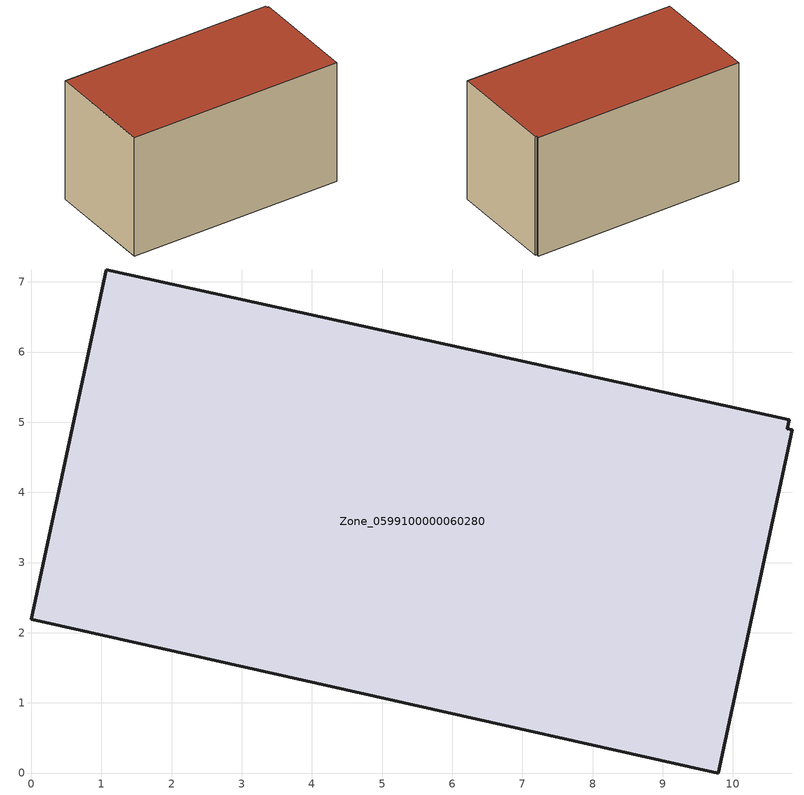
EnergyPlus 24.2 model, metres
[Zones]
Zone_0599100000060280
 floor ground (C_G): 0,2.19 1.07,7.17 10.8,5.04 10.77,4.91 10.84,4.89 9.79,0 z0
 wall outside (C_F): 1.07,7.17 0,2.19 9.79,0 10.84,4.89 10.77,4.91 10.8,5.04 1.07,7.17 z0:5.87
 roof outside (C_R): 0,2.19 9.79,0 10.84,4.89 10.77,4.91 10.8,5.04 1.07,7.17 z5.87
[BUILDING]
Pand.0599100000060280: North Axis=0; Terrain=City; Loads Convergence Tolerance Value=0.04; Temperature Convergence Tolerance Value=0.4; Solar Distribution=FullExterior; Maximum Number of Warmup Days=25; Minimum Number of Warmup Days=1
[Site:Location]
Rotterdam.The.Hague.AP_ZH_NLD Design_Conditions: Latitude=51.96; Longitude=4.45; Time Zone=1; Elevation=-4.5
[SITE:GROUNDTEMPERATURE:BUILDINGSURFACE]
18, 18, 18, 18, 18, 18, 18, 18, 18, 18, 18, 18
[MATERIAL] Thermal Absorptance=0.9; Solar Absorptance=0.7; Visible Absorptance=0.7
Name | Roughness | Thickness | Conductivity | Density | Specific Heat
G.TI.1975-1991 | MediumSmooth | 0.15 | 0.288461 | 540 | 1210
F.TI.1975-1991 | Rough | 0.3 | 0.230769 | 1920 | 840
R.TI.1975-1991 | MediumRough | 0.2 | 0.153846 | 1500 | 1000
[CONSTRUCTION]
C_G: G.TI.1975-1991
C_F: F.TI.1975-1991
C_R: R.TI.1975-1991
[ZONE]
Zone_0599100000060280: Type=1; Multiplier=1; Ceiling Height=Autocalculate; Volume=Autocalculate; Floor Area=autocalculate; Part of Total Floor Area=Yes
[ZONEINFILTRATION:DESIGNFLOWRATE]
Infil_Zone_0599100000060280: Zone or ZoneList or Space or SpaceList=Zone_0599100000060280; Schedule=AlwaysOn; Design Flow Rate Calculation Method=Flow/Area; Flow Rate per Floor Area=0.003; Constant Term Coefficient=1; Temperature Term Coefficient=0; Velocity Term Coefficient=0; Velocity Squared Term Coefficient=0
[HVACTEMPLATE:ZONE:IDEALLOADSAIRSYSTEM]
Zone_0599100000060280: Maximum Heating Supply Air Temperature=50; Minimum Cooling Supply Air Temperature=13; Maximum Heating Supply Air Humidity Ratio=0.0156; Minimum Cooling Supply Air Humidity Ratio=0.0077; Heating Limit=NoLimit; Cooling Limit=NoLimit; Dehumidification Control Type=ConstantSensibleHeatRatio; Cooling Sensible Heat Ratio=0.7; Dehumidification Setpoint=60; Humidification Control Type=None; Humidification Setpoint=30; Outdoor Air Method=None; Outdoor Air Flow Rate per Person=0.00944; Outdoor Air Flow Rate per Zone Floor Area=0; Outdoor Air Flow Rate per Zone=0; Demand Controlled Ventilation Type=None; Outdoor Air Economizer Type=NoEconomizer; Heat Recovery Type=None; Sensible Heat Recovery Effectiveness=0.7; Latent Heat Recovery Effectiveness=0.65
[ZONECONTROL:THERMOSTAT]
ThermostatControl_Zone_0599100000060280: Zone or ZoneList=Zone_0599100000060280; Control Type Schedule=DualSetpointControlType; Control 1=Thermostat_Zone_0599100000060280; Temperature Difference Between Cutout And Setpoint=0
[THERMOSTATSETPOINT:DUALSETPOINT]
Thermostat_Zone_0599100000060280: Heating Setpoint Temperature Schedule=HeatingSetpoint_Zone_0599100000060280; Cooling Setpoint Temperature Schedule=CoolingSetpoint_Zone_0599100000060280
[SCHEDULE:COMPACT]
HeatingSetpoint_Zone_0599100000060280: Through: 12/31, For: AllDays, Until: 24:00, 21
CoolingSetpoint_Zone_0599100000060280: Through: 12/31, For: AllDays, Until: 24:00, 24
DualSetpointControlType: Through: 12/31, For: AllDays, Until: 24:00, 4
AlwaysOn: Through: 12/31, For: AllDays, Until: 24:00, 1
